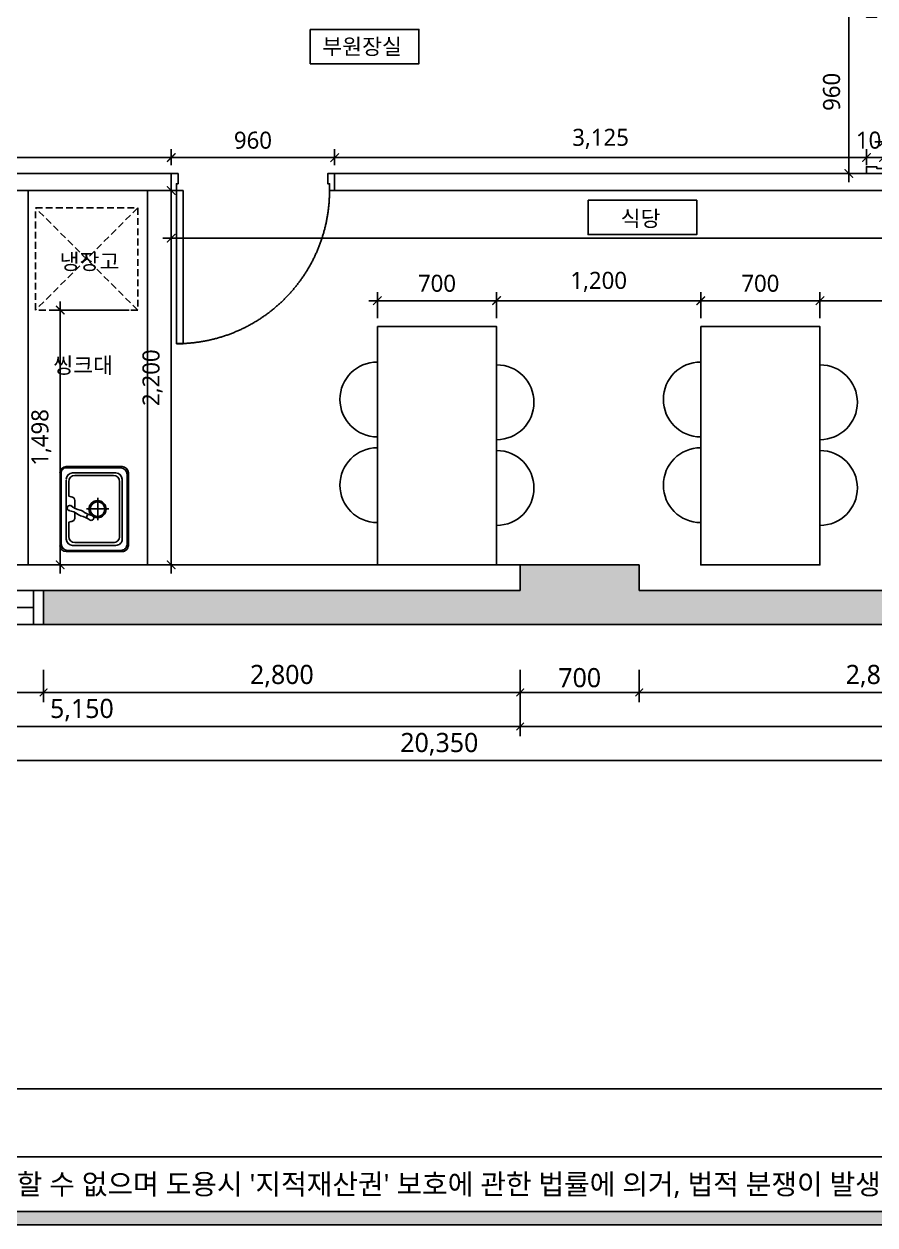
# Model space of a CAD drawing. Header units: metres. Extents: x 11578468 to 47831421, y -58341524 to -14256839.
# Drawn here: x 23912357 to 23917357, y -29122344 to -29115286 of the extents above; entities that cross this region are included whole.
import ezdxf
from ezdxf.enums import TextEntityAlignment as Align

# ---------------------------------------------------------------- set-up
doc = ezdxf.new("R2010")
doc.units = ezdxf.units.M
doc.header["$LTSCALE"] = 50
doc.header["$MEASUREMENT"] = 0
doc.linetypes.add('CENTER2', pattern=[28.575, 19.05, -3.175, 3.175, -3.175])
doc.linetypes.add('DH-HID2', pattern=[1.2, 0.8, -0.4])
doc.layers.get('0').update_dxf_attribs({"linetype": 'CONTINUOUS'})
doc.layers.get('DEFPOINTS').update_dxf_attribs({"linetype": 'CONTINUOUS'})
for name, color, linetype in [('0-ELC TEXT', 7, 'CONTINUOUS'), ('04_FUR', 6, 'CONTINUOUS'), ('3.기호.계단선', 30, 'CONTINUOUS'), ('CO-FURB-DN', 9, 'CONTINUOUS'), ('FORM(YOURNAME)-1', 1, 'CONTINUOUS'), ('FORM(YOURNAME)-11', 1, 'CONTINUOUS'), ('FU-FURM', 251, 'DH-HID2'), ('S-DIM', 7, 'CONTINUOUS'), ('wall', 3, 'CONTINUOUS'), ('WIN', 4, 'CONTINUOUS'), ('家具', 251, 'CONTINUOUS')]:
    doc.layers.add(name, color=color, linetype=linetype)
doc.layers.add('DIM', color=7, linetype='CONTINUOUS', lineweight=15)
doc.layers.add('ha', color=8, linetype='CONTINUOUS', lineweight=5)
doc.styles.add('HY 울릉도 L', font='malgun.ttf')
doc.styles.add('N 맑은고딕', font='malgun.ttf')
doc.styles.add('YOURNAME', font='malgun.ttf')
doc.styles.add('맑은 고딕', font='malgun.ttf')
doc.dimstyles.new('JJ IN 45', dxfattribs={"dimscale": 45, "dimtxt": 2.5, "dimasz": 1, "dimexe": 1.25, "dimexo": 1.5, "dimtad": 1, "dimdec": 6, "dimlunit": 6, "dimtxsty": 'N 맑은고딕', "dimblk": 'ARCHTICK', "dimcen": 2.5, "dimclrd": 256, "dimclre": 256, "dimclrt": 256, "dimadec": 0, "dimazin": 0, "dimtfac": 1, "dimtdec": 6, "dimtix": 1, "dimtmove": 0, "dimatfit": 3, "dimldrblk": 'ARCHTICK', "dimfxl": 1, "dimarcsym": 0})
doc.dimstyles.new('사본 50', dxfattribs={"dimscale": 50, "dimtxt": 2, "dimasz": 1, "dimexe": 1, "dimexo": 1, "dimgap": 1, "dimtad": 1, "dimdec": 0, "dimrnd": 0.05, "dimdsep": 46, "dimlunit": 6, "dimtxsty": 'HY 울릉도 L', "dimblk": 'ARCHTICK', "dimcen": 2.5, "dimdle": 1, "dimclrd": 133, "dimclre": 133, "dimclrt": 30, "dimadec": 0, "dimazin": 0, "dimtfac": 1, "dimtdec": 0, "dimtix": 1, "dimtmove": 2, "dimatfit": 3, "dimldrblk": 'ARCHTICK', "dimfxl": 1, "dimlwd": -1, "dimlwe": -1, "dimarcsym": 0})

# ---------------------------------------------------------------- blocks, each defined once
blk = doc.blocks.new('FORM-ELEVATION')
at = {"layer": 'FORM(YOURNAME)-11'}
h = blk.add_hatch(color=256, dxfattribs=at)
h.dxf.hatch_style = 1
h.paths.add_polyline_path([(-10309, 35708), (71691, 35708), (71691, 35508), (-10309, 35508)])
h.paths.add_polyline_path([(-10309, -21492), (71691, -21492), (71691, -21692), (-10309, -21692)])
at = {"layer": 'DEFPOINTS', "color": 158}
blk.add_line((62481, -20692), (-10309, -20692), dxfattribs=at)
blk.add_lwpolyline([(-10309, -21692), (71691, -21692), (71691, 35708), (-10309, 35708)], close=True, dxfattribs=at)
at = {"layer": 'DEFPOINTS'}
blk.add_lwpolyline([(-8309, 33708), (61071, 33708), (61071, -19692), (-8309, -19692)], close=True, dxfattribs=at)
at = {"layer": 'FORM(YOURNAME)-11'}
blk.add_lwpolyline([(-10309, -21492), (71691, -21492), (71691, -21692), (-10309, -21692)], close=True, dxfattribs=at)
at = {"layer": 'FORM(YOURNAME)-11', "color": 1, "style": 'YOURNAME'}
blk.add_text("- 본 도서는 어떠한 경우에도 무단으로 도용할 수 없으며 도용시 '지적재산권' 보호에 관한 법률에 의거, 법적 분쟁이 발생합니다.  또한 본 도서에 관한 모든 저작권은 당사에 있습니다. -", height=300, dxfattribs=at).set_placement((28146, -21092), align=Align.MIDDLE_CENTER)
at = {"layer": 'FORM(YOURNAME)-11', "color": 3, "style": 'YOURNAME'}
for tag, height, p in [('1', 451, (71041, -1219)), ('2', 451, (71041, -1863)), ('3', 451, (71041, -3150)), ('4', 451, (71041, -5081)), ('5', 515, (71041, -7398)), ('6', 515, (71041, -9650)), ('7', 515, (71041, -11903)), ('8', 515, (71041, -14155)), ('9', 515, (71041, -16408)), ('10', 515, (66791, -18596)), ('11', 515, (71041, -18660)), ('12', 515, (66791, -20848)), ('13', 515, (71041, -20848))]:
    blk.add_attdef(tag, text='', height=height, dxfattribs=at).set_placement(p, align=Align.MIDDLE_RIGHT)
blk = doc.blocks.new('*U1959')
at = {"layer": 'WIN', "linetype": 'Continuous'}
blk.add_line((60, 100), (1090, 100), dxfattribs=at)
for points in [[(0, 0), (1150, 0), (1150, 200), (0, 200)], [(0, 0), (60, 0), (60, 200), (0, 200)], [(1150, 0), (1090, 0), (1090, 200), (1150, 200)]]:
    blk.add_lwpolyline(points, close=True, dxfattribs=at)
blk = doc.blocks.new('_ArchTick')
at = {"color": 0, "linetype": 'ByBlock', "const_width": 0.15}
blk.add_lwpolyline([(-0.5, -0.5), (0.5, 0.5)], dxfattribs=at)
blk = doc.blocks.new('*D372')
at = {"layer": 'DEFPOINTS', "color": 0, "transparency": 16777216}
for p in [(23732052, -29144857), (23733202, -29144857), (23733202, -29145057)]:
    blk.add_point(p, dxfattribs=at)
at = {"layer": 'DIM', "lineweight": -2, "transparency": 16777216}
for p, q in [((23732052, -29144924.5), (23732052, -29145113.2)), ((23733202, -29144924.5), (23733202, -29145113.2)), ((23732052, -29145057), (23733202, -29145057))]:
    blk.add_line(p, q, dxfattribs=at)
at = {"layer": 'DIM', "lineweight": -2, "transparency": 16777216, "xscale": 45, "yscale": 45, "zscale": 45, "rotation": 180}
blk.add_blockref('_ArchTick', (23732052, -29145057), dxfattribs=at)
at = {"layer": 'DIM', "lineweight": -2, "transparency": 16777216, "xscale": 45, "yscale": 45, "zscale": 45}
blk.add_blockref('_ArchTick', (23733202, -29145057), dxfattribs=at)
at = {"layer": 'DIM', "transparency": 16777216, "insert": (23732627, -29144961), "char_height": 112.5, "attachment_point": 5, "style": 'N 맑은고딕'}
blk.add_mtext('1,150', dxfattribs=at)
blk = doc.blocks.new('*D373')
at = {"layer": 'DEFPOINTS', "color": 0, "transparency": 16777216}
for p in [(23733202, -29144857), (23736002, -29144857), (23736002, -29145057)]:
    blk.add_point(p, dxfattribs=at)
at = {"layer": 'DIM', "lineweight": -2, "transparency": 16777216}
for p, q in [((23733202, -29144924.5), (23733202, -29145113.2)), ((23736002, -29144924.5), (23736002, -29145113.2)), ((23733202, -29145057), (23736002, -29145057))]:
    blk.add_line(p, q, dxfattribs=at)
at = {"layer": 'DIM', "lineweight": -2, "transparency": 16777216, "xscale": 45, "yscale": 45, "zscale": 45, "rotation": 180}
blk.add_blockref('_ArchTick', (23733202, -29145057), dxfattribs=at)
at = {"layer": 'DIM', "lineweight": -2, "transparency": 16777216, "xscale": 45, "yscale": 45, "zscale": 45}
blk.add_blockref('_ArchTick', (23736002, -29145057), dxfattribs=at)
at = {"layer": 'DIM', "transparency": 16777216, "insert": (23734602, -29144961.3), "char_height": 112.5, "attachment_point": 5, "style": 'N 맑은고딕'}
blk.add_mtext('2,800', dxfattribs=at)
blk = doc.blocks.new('*D374')
at = {"layer": 'DEFPOINTS', "color": 0, "transparency": 16777216}
for p in [(23736002, -29144857), (23736702, -29144857), (23736702, -29145057)]:
    blk.add_point(p, dxfattribs=at)
at = {"layer": 'DIM', "lineweight": -2, "transparency": 16777216}
for p, q in [((23736002, -29144924.5), (23736002, -29145113.2)), ((23736702, -29144924.5), (23736702, -29145113.2)), ((23736002, -29145057), (23736702, -29145057))]:
    blk.add_line(p, q, dxfattribs=at)
at = {"layer": 'DIM', "lineweight": -2, "transparency": 16777216, "xscale": 45, "yscale": 45, "zscale": 45, "rotation": 180}
blk.add_blockref('_ArchTick', (23736002, -29145057), dxfattribs=at)
at = {"layer": 'DIM', "lineweight": -2, "transparency": 16777216, "xscale": 45, "yscale": 45, "zscale": 45}
blk.add_blockref('_ArchTick', (23736702, -29145057), dxfattribs=at)
at = {"layer": 'DIM', "transparency": 16777216, "insert": (23736352, -29144970.8), "char_height": 112.5, "attachment_point": 5, "style": 'N 맑은고딕'}
blk.add_mtext('700', dxfattribs=at)
blk = doc.blocks.new('*D375')
at = {"layer": 'DEFPOINTS', "color": 0, "transparency": 16777216}
for p in [(23736702, -29144857), (23739502, -29144857), (23739502, -29145057)]:
    blk.add_point(p, dxfattribs=at)
at = {"layer": 'DIM', "lineweight": -2, "transparency": 16777216}
for p, q in [((23736702, -29144924.5), (23736702, -29145113.2)), ((23739502, -29144924.5), (23739502, -29145113.2)), ((23736702, -29145057), (23739502, -29145057))]:
    blk.add_line(p, q, dxfattribs=at)
at = {"layer": 'DIM', "lineweight": -2, "transparency": 16777216, "xscale": 45, "yscale": 45, "zscale": 45, "rotation": 180}
blk.add_blockref('_ArchTick', (23736702, -29145057), dxfattribs=at)
at = {"layer": 'DIM', "lineweight": -2, "transparency": 16777216, "xscale": 45, "yscale": 45, "zscale": 45}
blk.add_blockref('_ArchTick', (23739502, -29145057), dxfattribs=at)
at = {"layer": 'DIM', "transparency": 16777216, "insert": (23738102, -29144961.3), "char_height": 112.5, "attachment_point": 5, "style": 'N 맑은고딕'}
blk.add_mtext('2,800', dxfattribs=at)
blk = doc.blocks.new('*D381')
at = {"layer": 'DEFPOINTS', "color": 0, "transparency": 16777216}
for p in [(23730852, -29144857), (23736002, -29144857), (23736002, -29145257)]:
    blk.add_point(p, dxfattribs=at)
at = {"layer": 'DIM', "lineweight": -2, "transparency": 16777216}
for p, q in [((23730852, -29144924.5), (23730852, -29145313.2)), ((23736002, -29144924.5), (23736002, -29145313.2)), ((23730852, -29145257), (23736002, -29145257))]:
    blk.add_line(p, q, dxfattribs=at)
at = {"layer": 'DIM', "lineweight": -2, "transparency": 16777216, "xscale": 45, "yscale": 45, "zscale": 45, "rotation": 180}
blk.add_blockref('_ArchTick', (23730852, -29145257), dxfattribs=at)
at = {"layer": 'DIM', "lineweight": -2, "transparency": 16777216, "xscale": 45, "yscale": 45, "zscale": 45}
blk.add_blockref('_ArchTick', (23736002, -29145257), dxfattribs=at)
at = {"layer": 'DIM', "transparency": 16777216, "insert": (23733427, -29145161), "char_height": 112.5, "attachment_point": 5, "style": 'N 맑은고딕'}
blk.add_mtext('5,150', dxfattribs=at)
blk = doc.blocks.new('*D382')
at = {"layer": 'DEFPOINTS', "color": 0, "transparency": 16777216}
for p in [(23736002, -29144857), (23744002, -29144857), (23744002, -29145257)]:
    blk.add_point(p, dxfattribs=at)
at = {"layer": 'DIM', "lineweight": -2, "transparency": 16777216}
for p, q in [((23736002, -29144924.5), (23736002, -29145313.2)), ((23744002, -29144924.5), (23744002, -29145313.2)), ((23736002, -29145257), (23744002, -29145257))]:
    blk.add_line(p, q, dxfattribs=at)
at = {"layer": 'DIM', "lineweight": -2, "transparency": 16777216, "xscale": 45, "yscale": 45, "zscale": 45, "rotation": 180}
blk.add_blockref('_ArchTick', (23736002, -29145257), dxfattribs=at)
at = {"layer": 'DIM', "lineweight": -2, "transparency": 16777216, "xscale": 45, "yscale": 45, "zscale": 45}
blk.add_blockref('_ArchTick', (23744002, -29145257), dxfattribs=at)
at = {"layer": 'DIM', "transparency": 16777216, "insert": (23740002, -29145161.3), "char_height": 112.5, "attachment_point": 5, "style": 'N 맑은고딕'}
blk.add_mtext('8,000', dxfattribs=at)
blk = doc.blocks.new('*D384')
at = {"layer": 'DEFPOINTS', "color": 0, "transparency": 16777216}
for p in [(23725352, -29144857), (23745702, -29144857), (23745702, -29145457)]:
    blk.add_point(p, dxfattribs=at)
at = {"layer": 'DIM', "lineweight": -2, "transparency": 16777216}
for p, q in [((23725352, -29144924.5), (23725352, -29145513.2)), ((23745702, -29144924.5), (23745702, -29145513.2)), ((23725352, -29145457), (23745702, -29145457))]:
    blk.add_line(p, q, dxfattribs=at)
at = {"layer": 'DIM', "lineweight": -2, "transparency": 16777216, "xscale": 45, "yscale": 45, "zscale": 45, "rotation": 180}
blk.add_blockref('_ArchTick', (23725352, -29145457), dxfattribs=at)
at = {"layer": 'DIM', "lineweight": -2, "transparency": 16777216, "xscale": 45, "yscale": 45, "zscale": 45}
blk.add_blockref('_ArchTick', (23745702, -29145457), dxfattribs=at)
at = {"layer": 'DIM', "transparency": 16777216, "insert": (23735527, -29145361.3), "char_height": 112.5, "attachment_point": 5, "style": 'N 맑은고딕'}
blk.add_mtext('20,350', dxfattribs=at)
blk = doc.blocks.new('*U1345')
at = {"layer": 'WIN', "linetype": 'Continuous', "transparency": 33554687}
for points in [[(30, 1100), (30, 200), (70, 200), (70, 1100)], [(0, 200), (0, 100), (40, 100), (40, 160), (30, 160), (30, 200)], [(960, 200), (960, 100), (920, 100), (920, 160), (930, 160), (930, 200)]]:
    blk.add_lwpolyline(points, close=True, dxfattribs=at)
at = {"layer": 'WIN', "linetype": 'CENTER2', "ltscale": 20, "transparency": 33554687}
blk.add_arc((30, 200), 900, 0, 90, dxfattribs=at)
blk = doc.blocks.new('FB-021')
at = {"layer": 'CO-FURB-DN', "color": 8}
for p, q in [((-191.9, 399.9), (191.9, 399.9)), ((-224.8, 71.3), (-224.8, 367.1)), ((-191.9, 334.2), (-191.9, 104.2)), ((-154.4, 367.1), (159, 367.1)), ((191.9, 334.2), (191.9, 104.2)), ((224.8, 367.1), (224.8, 71.3)), ((159, 71.3), (-159, 71.3)), ((191.9, 38.5), (-191.9, 38.5))]:
    blk.add_line(p, q, dxfattribs=at)
at = {"layer": 'CO-FURB-DN', "color": 251}
for p, q in [((-191.9, 393.4), (185.3, 393.4)), ((-218.2, 77.9), (-218.2, 367.1)), ((-178.2, 321.4), (-178.2, 117.7)), ((-69, 353.9), (-145.9, 353.9)), ((-69, 353.9), (-65.7, 340.8)), ((-4.6, 321.1), (-46.6, 321.1)), ((46, 321.1), (17.8, 321.1)), ((69, 353.9), (65.7, 340.8)), ((69, 353.9), (145.9, 353.9)), ((176.9, 321.4), (176.9, 117.7)), ((218.2, 360.5), (218.2, 77.9)), ((-1.2, 260.3), (-1.2, 141)), ((-60.8, 200.6), (58.4, 200.6)), ((145.9, 84.5), (-145.3, 84.5)), ((185.3, 45.1), (-185.3, 45.1))]:
    blk.add_line(p, q, dxfattribs=at)
for radius in [45.4, 38.8]:
    blk.add_circle((0.1, 201.3), radius, dxfattribs=at)
at = {"layer": 'CO-FURB-DN', "color": 8}
for centre, radius, start, end in [((-191.9, 367.1), 32.9, 90, 180), ((191.9, 367.1), 32.9, 0, 90), ((-159, 334.2), 32.9, 90, 180), ((-6, 348.4), 13.8, 359.24513, 229.30547), ((-119.1, 263.4), 128.1, 13.13942, 38.58818), ((132.5, 377.7), 128.1, 190.55529, 216.41371), ((159, 334.2), 32.9, 0, 90), ((39.3, 300.3), 34.6, 193.13942, 216.32134), ((-91.8, 204), 128.1, 14.79799, 36.32134), ((41.3, 245.1), 13.8, 58.14565, 163.3853), ((1.6, 281.1), 34.6, 16.55093, 36.41371), ((213.9, 344.2), 186.9, 196.55093, 214.00557), ((45.8, 235.4), 13.8, 174.46116, 18.12318), ((-191.9, 71.3), 32.9, 180, 270), ((-159, 104.2), 32.9, 180, 270), ((159, 104.2), 32.9, 270, 0), ((191.9, 71.3), 32.9, 270, 0)]:
    blk.add_arc(centre, radius, start, end, dxfattribs=at)
at = {"layer": 'CO-FURB-DN', "color": 251}
for centre, radius, start, end in [((-191.9, 367.1), 26.3, 90, 180), ((185.3, 360.5), 32.9, 0, 90), ((-145.3, 321.1), 32.9, 90, 180), ((-46, 340.8), 19.7, 180, 270), ((46, 340.8), 19.7, 270, 0), ((144, 321.1), 32.9, 0, 90), ((-185.3, 77.9), 32.9, 180, 270), ((-144.7, 118), 33.5, 180.4305, 268.96063), ((144, 117.7), 32.9, 270, 0), ((185.3, 77.9), 32.9, 270, 0)]:
    blk.add_arc(centre, radius, start, end, dxfattribs=at)
blk = doc.blocks.new('*D1446')
at = {"layer": 'DEFPOINTS', "color": 0, "ltscale": 10, "transparency": 16777216}
for p in [(23917306.5, -29115204.5), (23917203.6, -29116164.5), (23917306.5, -29116164.5)]:
    blk.add_point(p, dxfattribs=at)
at = {"layer": 'S-DIM', "color": 133, "ltscale": 10, "transparency": 16777216}
for p, q in [((23917203.6, -29115154.5), (23917203.6, -29116214.5)), ((23917256.5, -29115204.5), (23917153.6, -29115204.5)), ((23917256.5, -29116164.5), (23917153.6, -29116164.5))]:
    blk.add_line(p, q, dxfattribs=at)
at = {"layer": 'S-DIM', "color": 133, "ltscale": 10, "transparency": 16777216, "xscale": 50, "yscale": 50, "zscale": 50}
for p, rotation in [((23917203.6, -29115204.5), 90), ((23917203.6, -29116164.5), 270)]:
    blk.add_blockref('_ArchTick', p, dxfattribs=dict(at, rotation=rotation))
at = {"layer": 'S-DIM', "color": 30, "ltscale": 10, "transparency": 16777216, "insert": (23917101.9, -29115684.5), "char_height": 100, "attachment_point": 5, "rotation": 90, "style": 'HY 울릉도 L'}
blk.add_mtext('960', dxfattribs=at)
blk = doc.blocks.new('*D1449')
at = {"layer": 'DEFPOINTS', "color": 0, "ltscale": 10, "transparency": 16777216}
for p in [(23913221.7, -29116070.9), (23910981.7, -29116164.5), (23913221.7, -29116164.5)]:
    blk.add_point(p, dxfattribs=at)
at = {"layer": 'S-DIM', "color": 133, "ltscale": 10, "transparency": 16777216}
for p, q in [((23910981.7, -29116114.5), (23910981.7, -29116020.9)), ((23913221.7, -29116114.5), (23913221.7, -29116020.9)), ((23910931.7, -29116070.9), (23913271.7, -29116070.9))]:
    blk.add_line(p, q, dxfattribs=at)
at = {"layer": 'S-DIM', "color": 133, "ltscale": 10, "transparency": 16777216, "xscale": 50, "yscale": 50, "zscale": 50, "rotation": 180}
blk.add_blockref('_ArchTick', (23910981.7, -29116070.9), dxfattribs=at)
at = {"layer": 'S-DIM', "color": 133, "ltscale": 10, "transparency": 16777216, "xscale": 50, "yscale": 50, "zscale": 50}
blk.add_blockref('_ArchTick', (23913221.7, -29116070.9), dxfattribs=at)
at = {"layer": 'S-DIM', "color": 30, "ltscale": 10, "transparency": 16777216, "insert": (23912101.7, -29115960.8), "char_height": 100, "attachment_point": 5, "style": 'HY 울릉도 L'}
blk.add_mtext('2,240', dxfattribs=at)
blk = doc.blocks.new('*D1450')
at = {"layer": 'DEFPOINTS', "color": 0, "ltscale": 10, "transparency": 16777216}
for p in [(23914181.7, -29116070.9), (23913221.7, -29116164.5), (23914181.7, -29116164.5)]:
    blk.add_point(p, dxfattribs=at)
at = {"layer": 'S-DIM', "color": 133, "ltscale": 10, "transparency": 16777216}
for p, q in [((23913221.7, -29116114.5), (23913221.7, -29116020.9)), ((23914181.7, -29116114.5), (23914181.7, -29116020.9)), ((23913171.7, -29116070.9), (23914231.7, -29116070.9))]:
    blk.add_line(p, q, dxfattribs=at)
at = {"layer": 'S-DIM', "color": 133, "ltscale": 10, "transparency": 16777216, "xscale": 50, "yscale": 50, "zscale": 50, "rotation": 180}
blk.add_blockref('_ArchTick', (23913221.7, -29116070.9), dxfattribs=at)
at = {"layer": 'S-DIM', "color": 133, "ltscale": 10, "transparency": 16777216, "xscale": 50, "yscale": 50, "zscale": 50}
blk.add_blockref('_ArchTick', (23914181.7, -29116070.9), dxfattribs=at)
at = {"layer": 'S-DIM', "color": 30, "ltscale": 10, "transparency": 16777216, "insert": (23913701.7, -29115969.2), "char_height": 100, "attachment_point": 5, "style": 'HY 울릉도 L'}
blk.add_mtext('960', dxfattribs=at)
blk = doc.blocks.new('*D1451')
at = {"layer": 'DEFPOINTS', "color": 0, "ltscale": 10, "transparency": 16777216}
for p in [(23917306.5, -29116070.9), (23914181.7, -29116164.5), (23917306.5, -29116164.5)]:
    blk.add_point(p, dxfattribs=at)
at = {"layer": 'S-DIM', "color": 133, "ltscale": 10, "transparency": 16777216}
for p, q in [((23914181.7, -29116114.5), (23914181.7, -29116020.9)), ((23917306.5, -29116114.5), (23917306.5, -29116020.9)), ((23914131.7, -29116070.9), (23917356.5, -29116070.9))]:
    blk.add_line(p, q, dxfattribs=at)
at = {"layer": 'S-DIM', "color": 133, "ltscale": 10, "transparency": 16777216, "xscale": 50, "yscale": 50, "zscale": 50, "rotation": 180}
blk.add_blockref('_ArchTick', (23914181.7, -29116070.9), dxfattribs=at)
at = {"layer": 'S-DIM', "color": 133, "ltscale": 10, "transparency": 16777216, "xscale": 50, "yscale": 50, "zscale": 50}
blk.add_blockref('_ArchTick', (23917306.5, -29116070.9), dxfattribs=at)
at = {"layer": 'S-DIM', "color": 30, "ltscale": 10, "transparency": 16777216, "insert": (23915744.1, -29115960.6), "char_height": 100, "attachment_point": 5, "style": 'HY 울릉도 L'}
blk.add_mtext('3,125', dxfattribs=at)
blk = doc.blocks.new('*D1452')
at = {"layer": 'DEFPOINTS', "color": 0, "ltscale": 10, "transparency": 16777216}
for p in [(23917406.5, -29112714.5), (23917406.5, -29116070.9), (23917306.5, -29116164.5)]:
    blk.add_point(p, dxfattribs=at)
at = {"layer": 'S-DIM', "color": 133, "ltscale": 10, "transparency": 16777216}
for p, q in [((23917406.5, -29112764.5), (23917406.5, -29116120.9)), ((23917306.5, -29116114.5), (23917306.5, -29116020.9)), ((23917306.5, -29116070.9), (23917256.5, -29116070.9)), ((23917306.5, -29116070.9), (23917406.5, -29116070.9)), ((23917406.5, -29116070.9), (23917456.5, -29116070.9))]:
    blk.add_line(p, q, dxfattribs=at)
at = {"layer": 'S-DIM', "color": 133, "ltscale": 10, "transparency": 16777216, "xscale": 50, "yscale": 50, "zscale": 50}
blk.add_blockref('_ArchTick', (23917306.5, -29116070.9), dxfattribs=at)
at = {"layer": 'S-DIM', "color": 133, "ltscale": 10, "transparency": 16777216, "xscale": 50, "yscale": 50, "zscale": 50, "rotation": 180}
blk.add_blockref('_ArchTick', (23917406.5, -29116070.9), dxfattribs=at)
at = {"layer": 'S-DIM', "color": 30, "ltscale": 10, "transparency": 16777216, "insert": (23917356.5, -29115969), "char_height": 100, "attachment_point": 5, "style": 'HY 울릉도 L'}
blk.add_mtext('100', dxfattribs=at)
blk = doc.blocks.new('*D1455')
at = {"layer": 'DEFPOINTS', "color": 0, "ltscale": 10, "transparency": 16777216}
for p in [(23922471.7, -29115979), (23917406.5, -29116164.5), (23922471.7, -29116164.5)]:
    blk.add_point(p, dxfattribs=at)
at = {"layer": 'S-DIM', "color": 133, "ltscale": 10, "transparency": 16777216}
for p, q in [((23917406.5, -29116114.5), (23917406.5, -29115929)), ((23922471.7, -29116114.5), (23922471.7, -29115929)), ((23917356.5, -29115979), (23922521.7, -29115979))]:
    blk.add_line(p, q, dxfattribs=at)
at = {"layer": 'S-DIM', "color": 133, "ltscale": 10, "transparency": 16777216, "xscale": 50, "yscale": 50, "zscale": 50, "rotation": 180}
blk.add_blockref('_ArchTick', (23917406.5, -29115979), dxfattribs=at)
at = {"layer": 'S-DIM', "color": 133, "ltscale": 10, "transparency": 16777216, "xscale": 50, "yscale": 50, "zscale": 50}
blk.add_blockref('_ArchTick', (23922471.7, -29115979), dxfattribs=at)
at = {"layer": 'S-DIM', "color": 30, "ltscale": 10, "transparency": 16777216, "insert": (23919939.1, -29115869), "char_height": 100, "attachment_point": 5, "style": 'HY 울릉도 L'}
blk.add_mtext('5,065', dxfattribs=at)
blk = doc.blocks.new('*D1459')
at = {"layer": 'DEFPOINTS', "color": 0, "ltscale": 10, "transparency": 16777216}
for p in [(23913081.7, -29116264.5), (23913221.7, -29118464.5), (23913221.7, -29118464.5)]:
    blk.add_point(p, dxfattribs=at)
at = {"layer": 'S-DIM', "color": 133, "ltscale": 10, "transparency": 16777216}
for p, q in [((23913221.7, -29116214.5), (23913221.7, -29118514.5)), ((23913131.7, -29116264.5), (23913271.7, -29116264.5)), ((23913271.7, -29118464.5), (23913271.7, -29118464.5))]:
    blk.add_line(p, q, dxfattribs=at)
at = {"layer": 'S-DIM', "color": 133, "ltscale": 10, "transparency": 16777216, "xscale": 50, "yscale": 50, "zscale": 50}
for p, rotation in [((23913221.7, -29116264.5), 90), ((23913221.7, -29118464.5), 270)]:
    blk.add_blockref('_ArchTick', p, dxfattribs=dict(at, rotation=rotation))
at = {"layer": 'S-DIM', "color": 30, "ltscale": 10, "transparency": 16777216, "insert": (23913111.6, -29117364.5), "char_height": 100, "attachment_point": 5, "rotation": 90, "style": 'HY 울릉도 L'}
blk.add_mtext('2,200', dxfattribs=at)
blk = doc.blocks.new('*D1468')
at = {"layer": 'DEFPOINTS', "color": 0, "ltscale": 10, "transparency": 16777216}
for p in [(23913221.7, -29116264.5), (23922371.7, -29116264.5), (23922371.7, -29116544.3)]:
    blk.add_point(p, dxfattribs=at)
at = {"layer": 'wall', "color": 133, "ltscale": 10, "transparency": 16777216}
for p, q in [((23913221.7, -29116314.5), (23913221.7, -29116594.3)), ((23922371.7, -29116314.5), (23922371.7, -29116594.3)), ((23913171.7, -29116544.3), (23922421.7, -29116544.3))]:
    blk.add_line(p, q, dxfattribs=at)
at = {"layer": 'wall', "color": 133, "ltscale": 10, "transparency": 16777216, "xscale": 50, "yscale": 50, "zscale": 50, "rotation": 180}
blk.add_blockref('_ArchTick', (23913221.7, -29116544.3), dxfattribs=at)
at = {"layer": 'wall', "color": 133, "ltscale": 10, "transparency": 16777216, "xscale": 50, "yscale": 50, "zscale": 50}
blk.add_blockref('_ArchTick', (23922371.7, -29116544.3), dxfattribs=at)
at = {"layer": 'wall', "color": 30, "ltscale": 10, "transparency": 16777216, "insert": (23917796.7, -29116434), "char_height": 100, "attachment_point": 5, "style": 'HY 울릉도 L'}
blk.add_mtext('9,150', dxfattribs=at)
blk = doc.blocks.new('*D1469')
at = {"layer": 'DEFPOINTS', "color": 0, "ltscale": 10, "transparency": 16777216}
for p in [(23915133.1, -29116911.8), (23914433.1, -29117064.5), (23915133.1, -29117064.5)]:
    blk.add_point(p, dxfattribs=at)
at = {"layer": 'wall', "color": 133, "ltscale": 10, "transparency": 16777216}
for p, q in [((23914433.1, -29117014.5), (23914433.1, -29116861.8)), ((23915133.1, -29117014.5), (23915133.1, -29116861.8)), ((23914383.1, -29116911.8), (23915183.1, -29116911.8))]:
    blk.add_line(p, q, dxfattribs=at)
at = {"layer": 'wall', "color": 133, "ltscale": 10, "transparency": 16777216, "xscale": 50, "yscale": 50, "zscale": 50, "rotation": 180}
blk.add_blockref('_ArchTick', (23914433.1, -29116911.8), dxfattribs=at)
at = {"layer": 'wall', "color": 133, "ltscale": 10, "transparency": 16777216, "xscale": 50, "yscale": 50, "zscale": 50}
blk.add_blockref('_ArchTick', (23915133.1, -29116911.8), dxfattribs=at)
at = {"layer": 'wall', "color": 30, "ltscale": 10, "transparency": 16777216, "insert": (23914783.1, -29116810.1), "char_height": 100, "attachment_point": 5, "style": 'HY 울릉도 L'}
blk.add_mtext('700', dxfattribs=at)
blk = doc.blocks.new('*D1470')
at = {"layer": 'DEFPOINTS', "color": 0, "ltscale": 10, "transparency": 16777216}
for p in [(23916333.1, -29116911.8), (23915133.1, -29117064.5), (23916333.1, -29117064.5)]:
    blk.add_point(p, dxfattribs=at)
at = {"layer": 'wall', "color": 133, "ltscale": 10, "transparency": 16777216}
for p, q in [((23915133.1, -29117014.5), (23915133.1, -29116861.8)), ((23916333.1, -29117014.5), (23916333.1, -29116861.8)), ((23915083.1, -29116911.8), (23916383.1, -29116911.8))]:
    blk.add_line(p, q, dxfattribs=at)
at = {"layer": 'wall', "color": 133, "ltscale": 10, "transparency": 16777216, "xscale": 50, "yscale": 50, "zscale": 50, "rotation": 180}
blk.add_blockref('_ArchTick', (23915133.1, -29116911.8), dxfattribs=at)
at = {"layer": 'wall', "color": 133, "ltscale": 10, "transparency": 16777216, "xscale": 50, "yscale": 50, "zscale": 50}
blk.add_blockref('_ArchTick', (23916333.1, -29116911.8), dxfattribs=at)
at = {"layer": 'wall', "color": 30, "ltscale": 10, "transparency": 16777216, "insert": (23915733.1, -29116801.5), "char_height": 100, "attachment_point": 5, "style": 'HY 울릉도 L'}
blk.add_mtext('1,200', dxfattribs=at)
blk = doc.blocks.new('*D1471')
at = {"layer": 'DEFPOINTS', "color": 0, "ltscale": 10, "transparency": 16777216}
for p in [(23917033.1, -29116911.8), (23916333.1, -29117064.5), (23917033.1, -29117064.5)]:
    blk.add_point(p, dxfattribs=at)
at = {"layer": 'wall', "color": 133, "ltscale": 10, "transparency": 16777216}
for p, q in [((23916333.1, -29117014.5), (23916333.1, -29116861.8)), ((23917033.1, -29117014.5), (23917033.1, -29116861.8)), ((23916283.1, -29116911.8), (23917083.1, -29116911.8))]:
    blk.add_line(p, q, dxfattribs=at)
at = {"layer": 'wall', "color": 133, "ltscale": 10, "transparency": 16777216, "xscale": 50, "yscale": 50, "zscale": 50, "rotation": 180}
blk.add_blockref('_ArchTick', (23916333.1, -29116911.8), dxfattribs=at)
at = {"layer": 'wall', "color": 133, "ltscale": 10, "transparency": 16777216, "xscale": 50, "yscale": 50, "zscale": 50}
blk.add_blockref('_ArchTick', (23917033.1, -29116911.8), dxfattribs=at)
at = {"layer": 'wall', "color": 30, "ltscale": 10, "transparency": 16777216, "insert": (23916683.1, -29116810.1), "char_height": 100, "attachment_point": 5, "style": 'HY 울릉도 L'}
blk.add_mtext('700', dxfattribs=at)
blk = doc.blocks.new('*D1472')
at = {"layer": 'DEFPOINTS', "color": 0, "ltscale": 10, "transparency": 16777216}
for p in [(23918233.1, -29116911.8), (23917033.1, -29117064.5), (23918233.1, -29117064.5)]:
    blk.add_point(p, dxfattribs=at)
at = {"layer": 'wall', "color": 133, "ltscale": 10, "transparency": 16777216}
for p, q in [((23917033.1, -29117014.5), (23917033.1, -29116861.8)), ((23918233.1, -29117014.5), (23918233.1, -29116861.8)), ((23916983.1, -29116911.8), (23918283.1, -29116911.8))]:
    blk.add_line(p, q, dxfattribs=at)
at = {"layer": 'wall', "color": 133, "ltscale": 10, "transparency": 16777216, "xscale": 50, "yscale": 50, "zscale": 50, "rotation": 180}
blk.add_blockref('_ArchTick', (23917033.1, -29116911.8), dxfattribs=at)
at = {"layer": 'wall', "color": 133, "ltscale": 10, "transparency": 16777216, "xscale": 50, "yscale": 50, "zscale": 50}
blk.add_blockref('_ArchTick', (23918233.1, -29116911.8), dxfattribs=at)
at = {"layer": 'wall', "color": 30, "ltscale": 10, "transparency": 16777216, "insert": (23917633.1, -29116801.5), "char_height": 100, "attachment_point": 5, "style": 'HY 울릉도 L'}
blk.add_mtext('1,200', dxfattribs=at)
blk = doc.blocks.new('*D2036')
at = {"layer": 'DEFPOINTS', "color": 0, "ltscale": 10, "transparency": 16777216}
for p in [(23913024.4, -29116966.9), (23912569, -29118464.5), (23913081.7, -29118464.5)]:
    blk.add_point(p, dxfattribs=at)
at = {"layer": 'wall', "color": 133, "ltscale": 10, "transparency": 16777216}
for p, q in [((23912569, -29116916.9), (23912569, -29118514.5)), ((23912974.4, -29116966.9), (23912519, -29116966.9)), ((23913031.7, -29118464.5), (23912519, -29118464.5))]:
    blk.add_line(p, q, dxfattribs=at)
at = {"layer": 'wall', "color": 133, "ltscale": 10, "transparency": 16777216, "xscale": 50, "yscale": 50, "zscale": 50}
for p, rotation in [((23912569, -29116966.9), 90), ((23912569, -29118464.5), 270)]:
    blk.add_blockref('_ArchTick', p, dxfattribs=dict(at, rotation=rotation))
at = {"layer": 'wall', "color": 30, "ltscale": 10, "transparency": 16777216, "insert": (23912458.7, -29117715.7), "char_height": 100, "attachment_point": 5, "rotation": 90, "style": 'HY 울릉도 L'}
blk.add_mtext('1,498', dxfattribs=at)
blk = doc.blocks.new('sdagdgds')
at = {"layer": 'ha', "transparency": 33554687}
h = blk.add_hatch(color=256, dxfattribs=at)
h.dxf.hatch_style = 1
h.paths.add_polyline_path([(23725502, -29128457), (23728302, -29128457), (23728302, -29132607), (23728502, -29132607), (23728502, -29128257), (23728302, -29128257), (23725302, -29128257), (23725302, -29132557), (23725502, -29132557)])
h.paths.add_polyline_path([(23728502, -29133657), (23728302, -29133657), (23728302, -29133757), (23725502, -29133757), (23725502, -29133657), (23725302, -29133657), (23725302, -29133757), (23724848.0976572, -29133757), (23724752, -29133757), (23724752, -29136507), (23725152, -29136507), (23725152, -29137657), (23725352, -29137657), (23725352, -29137507), (23727752, -29137507), (23727952, -29137507), (23727952, -29137307), (23725352, -29137307), (23725352, -29136507), (23727052, -29136507), (23727052, -29136707), (23727252, -29136707), (23727252, -29136507), (23727252, -29135757), (23727252, -29135707), (23727052, -29135707), (23727052, -29135757), (23727052, -29136307), (23725352, -29136307), (23724952, -29136307), (23724952, -29133957), (23727052, -29133957), (23727052, -29134507), (23727252, -29134507), (23727252, -29133957), (23728502, -29133957)])
h.paths.add_polyline_path([(23727952, -29138607), (23727752, -29138607), (23727752, -29139637), (23725352, -29139637), (23725352, -29139457), (23725152, -29139457), (23725152, -29140057), (23725352, -29140057), (23725352, -29139837), (23727752, -29139837), (23727752, -29139907), (23727952, -29139907), (23727952, -29139837)])
h.paths.add_polyline_path([(23727952, -29141007), (23727752, -29141007), (23727752, -29142007), (23725352, -29142007), (23725352, -29141857), (23725152, -29141857), (23725152, -29144557), (23725652, -29144557), (23725652, -29144657), (23729552, -29144657), (23729552, -29144457), (23725852, -29144457), (23725852, -29144357), (23725352, -29144357), (23725352, -29142207), (23727952, -29142207)])
h.paths.add_polyline_path([(23731552, -29144307), (23730852, -29144307), (23730852, -29144457), (23730732, -29144457), (23730732, -29144657), (23732052, -29144657), (23732052, -29144457), (23731552, -29144457)])
h.paths.add_polyline_path([(23739502, -29144457), (23736702, -29144457), (23736702, -29144307), (23736002, -29144307), (23736002, -29144457), (23733202, -29144457), (23733202, -29144657), (23739502, -29144657)])
h.paths.add_polyline_path([(23745902, -29143307), (23745702, -29143307), (23745702, -29144457), (23744702, -29144457), (23744702, -29144307), (23744002, -29144307), (23744002, -29144457), (23743102, -29144457), (23743102, -29144657), (23745902, -29144657)])
h.paths.add_polyline_path([(23745902, -29133157), (23745702, -29133157), (23745702, -29139657), (23745902, -29139657)])
h.paths.add_polyline_path([(23745902, -29140857), (23745702, -29140857), (23745702, -29142157), (23745902, -29142157)])
h.paths.add_polyline_path([(23744602, -29136307), (23743902, -29136307), (23743902, -29136657), (23744602, -29136657)])
h.paths.add_polyline_path([(23736702, -29136307), (23736002, -29136307), (23736002, -29136657), (23736702, -29136657)])
h.paths.add_polyline_path([(23731602, -29136307), (23730902, -29136307), (23730902, -29136657), (23731602, -29136657)])
h.paths.add_polyline_path([(23745902, -29130707), (23745702, -29130707), (23745702, -29131957), (23745902, -29131957)])
h.paths.add_polyline_path([(23745902, -29128257), (23743802, -29128257), (23743802, -29128457), (23743802, -29128707), (23744502, -29128707), (23744502, -29128457), (23745702, -29128457), (23745702, -29129607), (23745902, -29129607)])
h.paths.add_polyline_path([(23731602, -29128457), (23731602, -29128257), (23730902, -29128257), (23730902, -29130107), (23731102, -29130107), (23731102, -29128707), (23731602, -29128707)])
h.paths.add_polyline_path([(23736702, -29128257), (23736002, -29128257), (23736002, -29128457), (23736002, -29128707), (23736702, -29128707), (23736702, -29128457)])
at = {"layer": 'wall'}
for p, q in [((23736002, -29144457), (23736002, -29144307)), ((23736002, -29144307), (23736702, -29144307)), ((23736702, -29144307), (23736702, -29144457)), ((23736002, -29144457), (23733202, -29144457)), ((23733202, -29144457), (23733202, -29144657)), ((23739502, -29144457), (23736702, -29144457)), ((23739502, -29144657), (23733202, -29144657))]:
    blk.add_line(p, q, dxfattribs=at)
at = {"layer": 'WIN', "linetype": 'Continuous'}
blk.add_blockref('*U1959', (23732052, -29144657), dxfattribs=at)
at = {"layer": 'DIM'}
for base, p1, p2, picture, middle in [((23745702, -29145457), (23725352, -29144857), (23745702, -29144857), '*D384', (23735527, -29145361.3138586991)), ((23736002, -29145257), (23730852, -29144857), (23736002, -29144857), '*D381', (23733427, -29145161.0081521794)), ((23733202, -29145057), (23732052, -29144857), (23733202, -29144857), '*D372', (23732627, -29144961.0081521794)), ((23736002, -29145057), (23733202, -29144857), (23736002, -29144857), '*D373', (23734602, -29144961.3138586991)), ((23736702, -29145057), (23736002, -29144857), (23736702, -29144857), '*D374', (23736352, -29144970.7525475509)), ((23744002, -29145257), (23736002, -29144857), (23744002, -29144857), '*D382', (23740002, -29145161.3138586991)), ((23739502, -29145057), (23736702, -29144857), (23739502, -29144857), '*D375', (23738102, -29144961.3138586991))]:
    dim = blk.add_linear_dim(base=base, p1=p1, p2=p2, dimstyle='JJ IN 45', dxfattribs=at)
    dim.commit()
    dim.dimension.update_dxf_attribs({"geometry": picture, "text_midpoint": middle})

msp = doc.modelspace()

# ---------------------------------------------------------------- linework, layer by layer
at = {"layer": '0-ELC TEXT'}
for points in [[(23914038.4, -29115317), (23914677, -29115317), (23914677, -29115519.6), (23914038.4, -29115519.6)], [(23915670.5, -29116321.2), (23916309.1, -29116321.2), (23916309.1, -29116523.7), (23915670.5, -29116523.7)]]:
    msp.add_lwpolyline(points, close=True, dxfattribs=at)
at = {"layer": '04_FUR'}
msp.add_lwpolyline([(23912381.7, -29116264.5), (23913081.7, -29116264.5), (23913081.7, -29118464.5), (23912381.7, -29118464.5)], close=True, dxfattribs=at)
at = {"layer": 'FU-FURM'}
for p, q in [((23913024.4, -29116966.9), (23912424.4, -29116366.9)), ((23913024.4, -29116366.9), (23912424.4, -29116966.9))]:
    msp.add_line(p, q, dxfattribs=at)
msp.add_lwpolyline([(23912424.4, -29116366.9), (23913024.4, -29116366.9), (23913024.4, -29116966.9), (23912424.4, -29116966.9)], close=True, dxfattribs=at)
at = {"layer": 'wall', "ltscale": 10}
for p, q in [((23910941.7, -29116164.5), (23912381.7, -29116164.5)), ((23912381.7, -29116164.5), (23913221.7, -29116164.5)), ((23912381.7, -29116164.5), (23913261.7, -29116164.5)), ((23913221.7, -29116164.5), (23913221.7, -29116264.5)), ((23914141.7, -29116164.5), (23920033.1, -29116164.5)), ((23914181.7, -29116164.5), (23914181.7, -29116264.5)), ((23917306.5, -29116124.5), (23917306.5, -29116164.5)), ((23910911.7, -29116264.5), (23912381.7, -29116264.5)), ((23912381.7, -29116264.5), (23912991.7, -29116264.5)), ((23912381.7, -29116264.5), (23912381.7, -29118464.5)), ((23913081.7, -29116264.5), (23913291.7, -29116264.5)), ((23914151.7, -29116264.5), (23922371.7, -29116264.5)), ((23914421.7, -29118464.5), (23910121.7, -29118464.5)), ((23915271.7, -29118464.5), (23913221.7, -29118464.5)), ((23912821.7, -29118614.5), (23910821.7, -29118614.5)), ((23912821.7, -29118614.5), (23910821.7, -29118614.5)), ((23915271.7, -29118614.5), (23912821.7, -29118614.5)), ((23916971.7, -29118614.5), (23915971.7, -29118614.5)), ((23921121.7, -29118614.5), (23916971.7, -29118614.5))]:
    msp.add_line(p, q, dxfattribs=at)
msp.add_lwpolyline([(23919821.7, -29118614.5), (23915971.7, -29118614.5)], dxfattribs=at)
at = {"layer": '家具', "color": 251, "true_color": 0x636466}
for points in [[(23914433.1, -29117064.5), (23915133.1, -29117064.5), (23915133.1, -29118464.5), (23914433.1, -29118464.5)], [(23916333.1, -29117064.5), (23917033.1, -29117064.5), (23917033.1, -29118464.5), (23916333.1, -29118464.5)]]:
    msp.add_lwpolyline(points, close=True, dxfattribs=at)
for centre, start, end in [((23914433.1, -29117492.3), 90, 270), ((23915133.1, -29117508.8), 270, 90), ((23916333.1, -29117492.3), 90, 270), ((23917033.1, -29117508.8), 270, 90), ((23914433.1, -29117996.2), 90, 270), ((23916333.1, -29117996.2), 90, 270), ((23915133.1, -29118012.6), 270, 90), ((23917033.1, -29118012.6), 270, 90)]:
    msp.add_arc(centre, 220, start, end, dxfattribs=at)

# ---------------------------------------------------------------- block references
at = {"xscale": -1.111111111109494, "yscale": 1.111111111109494, "zscale": 1.111111111111111, "rotation": 89.99999999758289}
msp.add_blockref('FB-021', (23913012.4, -29118137.2), dxfattribs=at)
at = {"layer": '3.기호.계단선'}
msp.add_blockref('sdagdgds', (179269.7, 25842.5), dxfattribs=at)
at = {"layer": 'FORM(YOURNAME)-1', "xscale": 0.4, "yscale": 0.4, "zscale": 0.4}
msp.add_blockref('FORM-ELEVATION', (23904244.1, -29113667.7), dxfattribs=at)
at = {"layer": 'WIN', "linetype": 'Continuous', "xscale": -1}
for p, rotation in [((23917206.5, -29116164.5), 270), ((23913221.7, -29116064.5), 180)]:
    msp.add_blockref('*U1345', p, dxfattribs=dict(at, rotation=rotation))

# ---------------------------------------------------------------- texts
at = {"layer": '0-ELC TEXT', "style": '맑은 고딕'}
for s, p in [('부원장실', (23914108.6, -29115464.6)), ('식당', (23915862.2, -29116475.5)), ('씽크대', (23912528.3, -29117338.7))]:
    msp.add_text(s, height=93.33, dxfattribs=at).set_placement(p)
msp.add_text('냉장고', height=93.33, rotation=360, dxfattribs=at).set_placement((23912741.3, -29116682.2), align=Align.MIDDLE_CENTER)

# ---------------------------------------------------------------- dimensions: what is measured, and where the dimension line sits
at = {"layer": 'S-DIM', "ltscale": 10}
for base, p1, p2, picture, middle in [((23917406.5, -29116070.9), (23917306.5, -29116164.5), (23917406.5, -29112714.5), '*D1452', (23917356.5, -29115969)), ((23922471.7, -29115979), (23917406.5, -29116164.5), (23922471.7, -29116164.5), '*D1455', (23919939.1, -29115869)), ((23913221.7, -29116070.9), (23910981.7, -29116164.5), (23913221.7, -29116164.5), '*D1449', (23912101.7, -29115960.8)), ((23914181.7, -29116070.9), (23913221.7, -29116164.5), (23914181.7, -29116164.5), '*D1450', (23913701.7, -29115969.2)), ((23917306.5, -29116070.9), (23914181.7, -29116164.5), (23917306.5, -29116164.5), '*D1451', (23915744.1, -29115960.6))]:
    dim = msp.add_linear_dim(base=base, p1=p1, p2=p2, dimstyle='사본 50', dxfattribs=at)
    dim.commit()
    dim.dimension.update_dxf_attribs({"geometry": picture, "text_midpoint": middle})
for base, p1, p2, picture, middle in [((23917203.6, -29116164.5), (23917306.5, -29115204.5), (23917306.5, -29116164.5), '*D1446', (23917101.9, -29115684.5)), ((23913221.7, -29118464.5), (23913081.7, -29116264.5), (23913221.7, -29118464.5), '*D1459', (23913111.6, -29117364.5))]:
    dim = msp.add_linear_dim(base=base, p1=p1, p2=p2, angle=90, dimstyle='사본 50', dxfattribs=at)
    dim.commit()
    dim.dimension.update_dxf_attribs({"geometry": picture, "text_midpoint": middle})
at = {"layer": 'wall', "ltscale": 10}
for base, p1, p2, picture, middle in [((23922371.7, -29116544.3), (23913221.7, -29116264.5), (23922371.7, -29116264.5), '*D1468', (23917796.7, -29116434)), ((23915133.1, -29116911.8), (23914433.1, -29117064.5), (23915133.1, -29117064.5), '*D1469', (23914783.1, -29116810.1)), ((23916333.1, -29116911.8), (23915133.1, -29117064.5), (23916333.1, -29117064.5), '*D1470', (23915733.1, -29116801.5)), ((23917033.1, -29116911.8), (23916333.1, -29117064.5), (23917033.1, -29117064.5), '*D1471', (23916683.1, -29116810.1)), ((23918233.1, -29116911.8), (23917033.1, -29117064.5), (23918233.1, -29117064.5), '*D1472', (23917633.1, -29116801.5))]:
    dim = msp.add_linear_dim(base=base, p1=p1, p2=p2, dimstyle='사본 50', dxfattribs=at)
    dim.commit()
    dim.dimension.update_dxf_attribs({"geometry": picture, "text_midpoint": middle})
dim = msp.add_linear_dim(base=(23912569, -29118464.5), p1=(23913024.4, -29116966.9), p2=(23913081.7, -29118464.5), angle=90, dimstyle='사본 50', dxfattribs=at)
dim.commit()
dim.dimension.update_dxf_attribs({"geometry": '*D2036', "text_midpoint": (23912458.7, -29117715.7)})

doc.saveas('drawing.dxf')
